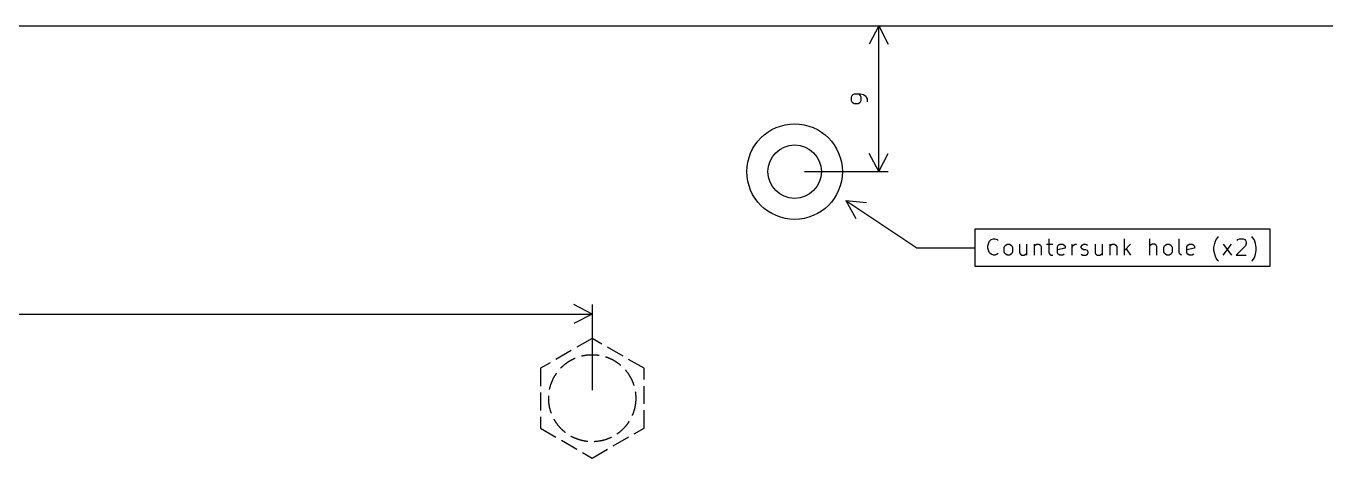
# Model space of a CAD drawing. Extents: x 24 to 504, y -400 to -22.
# Drawn here: x 214.8 to 295.1, y -181.5 to -154.8 of the extents above; entities that cross this region are included whole.
import ezdxf

# ---------------------------------------------------------------- set-up
doc = ezdxf.new("R2010")
doc.units = 0
doc.layers.add('BLACK', color=7, linetype='CONTINUOUS')

msp = doc.modelspace()

# ---------------------------------------------------------------- linework, layer by layer
at = {"layer": 'BLACK', "linetype": 'CONTINUOUS'}
for p, q in [((134.5, -154.8), (390, -154.8)), ((267.44, -154.8), (266.853579, -155.926504)), ((266.85358, -154.8), (268.32, -154.8)), ((267.44, -163.8), (267.44, -154.8)), ((267.44, -154.8), (268.026421, -155.926504)), ((265.792438, -159.109523), (265.744819, -159.204761)), ((265.744819, -159.204761), (265.744819, -159.395237)), ((265.744819, -159.395237), (265.792438, -159.490475)), ((265.840057, -159.061904), (265.792438, -159.109523)), ((265.792438, -159.490475), (265.840057, -159.538094)), ((265.935295, -159.014285), (265.840057, -159.061904)), ((265.840057, -159.538094), (265.935295, -159.585713)), ((266.316247, -159.014285), (265.935295, -159.014285)), ((265.935295, -159.585713), (266.17339, -159.585713)), ((266.268628, -159.061904), (266.17339, -159.014285)), ((266.17339, -159.585713), (266.268628, -159.538094)), ((266.316247, -159.109523), (266.268628, -159.061904)), ((266.268628, -159.538094), (266.316247, -159.490475)), ((266.506723, -159.061904), (266.316247, -159.014285)), ((266.363866, -159.204761), (266.316247, -159.109523)), ((266.316247, -159.490475), (266.363866, -159.395237)), ((266.363866, -159.395237), (266.363866, -159.204761)), ((266.64958, -159.157142), (266.506723, -159.061904)), ((266.6972, -159.204761), (266.64958, -159.157142)), ((266.744819, -159.299999), (266.6972, -159.204761)), ((266.744819, -159.490475), (266.744819, -159.299999)), ((267.44, -163.8), (266.853579, -162.673496)), ((267.44, -163.8), (268.026421, -162.673496)), ((262.85, -163.8), (268.02642, -163.8)), ((265.416025, -165.57735), (269.8, -168.5)), ((265.416025, -165.57735), (266.67862, -165.71429)), ((265.416025, -165.57735), (266.028045, -166.690153)), ((273.374998, -167.35175), (273.374998, -169.64825)), ((291.625002, -167.35175), (273.374998, -167.35175)), ((291.625002, -169.64825), (291.625002, -167.35175)), ((269.8, -168.5), (273.374998, -168.5)), ((274.190474, -168.38339), (274.238093, -168.192914)), ((274.190474, -168.526247), (274.190474, -168.38339)), ((274.238093, -168.716723), (274.190474, -168.526247)), ((274.238093, -168.192914), (274.285712, -168.097676)), ((274.285712, -168.097676), (274.38095, -168.002438)), ((274.38095, -168.002438), (274.523807, -167.954819)), ((274.523807, -167.954819), (274.619045, -167.954819)), ((274.619045, -167.954819), (274.761902, -168.002438)), ((274.761902, -168.002438), (274.809521, -168.050057)), ((275.190474, -168.478628), (275.238093, -168.38339)), ((275.190474, -168.764342), (275.190474, -168.478628)), ((275.238093, -168.38339), (275.285712, -168.335771)), ((275.285712, -168.335771), (275.38095, -168.288152)), ((275.38095, -168.288152), (275.523807, -168.288152)), ((275.523807, -168.288152), (275.619045, -168.335771)), ((275.619045, -168.335771), (275.666664, -168.38339)), ((275.666664, -168.38339), (275.714283, -168.478628)), ((275.714283, -168.478628), (275.714283, -168.764342)), ((276.142855, -168.288152), (276.142855, -168.811961)), ((276.571426, -168.288152), (276.571426, -168.954819)), ((277.047617, -168.288152), (277.047617, -168.954819)), ((277.047617, -168.38339), (277.095236, -168.335771)), ((277.095236, -168.335771), (277.190474, -168.288152)), ((277.190474, -168.288152), (277.333331, -168.288152)), ((277.333331, -168.288152), (277.428569, -168.335771)), ((277.428569, -168.335771), (277.476188, -168.431009)), ((277.476188, -168.431009), (277.476188, -168.954819)), ((277.809522, -168.288152), (278.190474, -168.288152)), ((277.952379, -167.954819), (277.952379, -168.811961)), ((278.476189, -168.431009), (278.523808, -168.335771)), ((278.476189, -168.811961), (278.476189, -168.431009)), ((278.952379, -168.526247), (278.476189, -168.621485)), ((278.523808, -168.335771), (278.619046, -168.288152)), ((278.619046, -168.288152), (278.809522, -168.288152)), ((278.809522, -168.288152), (278.90476, -168.335771)), ((278.90476, -168.335771), (278.952379, -168.431009)), ((278.952379, -168.431009), (278.952379, -168.526247)), ((279.380951, -168.954819), (279.380951, -168.288152)), ((279.380951, -168.478628), (279.42857, -168.38339)), ((279.42857, -168.38339), (279.476189, -168.335771)), ((279.476189, -168.335771), (279.571427, -168.288152)), ((279.571427, -168.288152), (279.666665, -168.288152)), ((279.95238, -168.431009), (279.999999, -168.335771)), ((279.95238, -168.478628), (279.95238, -168.431009)), ((279.999999, -168.573866), (279.95238, -168.478628)), ((279.999999, -168.335771), (280.095237, -168.288152)), ((280.095237, -168.621485), (279.999999, -168.573866)), ((280.095237, -168.288152), (280.238094, -168.288152)), ((280.238094, -168.288152), (280.333332, -168.335771)), ((280.809523, -168.288152), (280.809523, -168.811961)), ((281.238094, -168.288152), (281.238094, -168.954819)), ((281.714285, -168.288152), (281.714285, -168.954819)), ((281.714285, -168.38339), (281.761904, -168.335771)), ((281.761904, -168.335771), (281.857142, -168.288152)), ((281.857142, -168.288152), (281.999999, -168.288152)), ((281.999999, -168.288152), (282.095237, -168.335771)), ((282.095237, -168.335771), (282.142856, -168.431009)), ((282.142856, -168.431009), (282.142856, -168.954819)), ((282.619047, -168.954819), (282.619047, -167.954819)), ((282.999999, -168.288152), (282.619047, -168.669104)), ((282.714285, -168.573866), (282.999999, -168.954819)), ((284.190476, -168.954819), (284.190476, -167.954819)), ((284.238095, -168.335771), (284.190476, -168.38339)), ((284.333333, -168.288152), (284.238095, -168.335771)), ((284.47619, -168.288152), (284.333333, -168.288152)), ((284.571428, -168.335771), (284.47619, -168.288152)), ((284.619047, -168.431009), (284.571428, -168.335771)), ((284.619047, -168.954819), (284.619047, -168.431009)), ((285.047619, -168.478628), (285.095238, -168.38339)), ((285.047619, -168.764342), (285.047619, -168.478628)), ((285.095238, -168.38339), (285.142857, -168.335771)), ((285.142857, -168.335771), (285.238095, -168.288152)), ((285.238095, -168.288152), (285.380952, -168.288152)), ((285.380952, -168.288152), (285.47619, -168.335771)), ((285.47619, -168.335771), (285.523809, -168.38339)), ((285.523809, -168.38339), (285.571428, -168.478628)), ((285.571428, -168.478628), (285.571428, -168.764342)), ((286, -168.811961), (286, -167.954819)), ((286.476191, -168.431009), (286.52381, -168.335771)), ((286.476191, -168.811961), (286.476191, -168.431009)), ((286.952381, -168.526247), (286.476191, -168.621485)), ((286.52381, -168.335771), (286.619048, -168.288152)), ((286.619048, -168.288152), (286.809524, -168.288152)), ((286.809524, -168.288152), (286.904762, -168.335771)), ((286.904762, -168.335771), (286.952381, -168.431009)), ((286.952381, -168.431009), (286.952381, -168.526247)), ((288.142858, -168.478628), (288.190477, -168.240533)), ((288.142858, -168.669104), (288.142858, -168.478628)), ((288.190477, -168.240533), (288.238096, -168.097676)), ((288.238096, -168.097676), (288.285715, -168.002438)), ((288.285715, -168.002438), (288.380953, -167.85958)), ((288.380953, -167.85958), (288.428572, -167.811961)), ((288.714287, -168.954819), (289.238096, -168.288152)), ((288.714287, -168.288152), (289.238096, -168.954819)), ((290.095239, -168.38339), (289.523811, -168.954819)), ((289.57143, -168.050057), (289.619049, -168.002438)), ((289.619049, -168.002438), (289.714287, -167.954819)), ((289.714287, -167.954819), (289.952382, -167.954819)), ((289.952382, -167.954819), (290.04762, -168.002438)), ((290.04762, -168.002438), (290.095239, -168.050057)), ((290.095239, -168.050057), (290.142858, -168.145295)), ((290.142858, -168.240533), (290.095239, -168.38339)), ((290.142858, -168.145295), (290.142858, -168.240533)), ((290.523811, -167.85958), (290.476192, -167.811961)), ((290.619049, -168.002438), (290.523811, -167.85958)), ((290.666668, -168.097676), (290.619049, -168.002438)), ((290.714287, -168.240533), (290.666668, -168.097676)), ((290.761906, -168.478628), (290.714287, -168.240533)), ((290.761906, -168.669104), (290.761906, -168.478628)), ((274.285712, -168.811961), (274.238093, -168.716723)), ((274.38095, -168.9072), (274.285712, -168.811961)), ((274.523807, -168.954819), (274.38095, -168.9072)), ((274.619045, -168.954819), (274.523807, -168.954819)), ((274.761902, -168.9072), (274.619045, -168.954819)), ((274.809521, -168.85958), (274.761902, -168.9072)), ((275.238093, -168.85958), (275.190474, -168.764342)), ((275.285712, -168.9072), (275.238093, -168.85958)), ((275.38095, -168.954819), (275.285712, -168.9072)), ((275.523807, -168.954819), (275.38095, -168.954819)), ((275.619045, -168.9072), (275.523807, -168.954819)), ((275.666664, -168.85958), (275.619045, -168.9072)), ((275.714283, -168.764342), (275.666664, -168.85958)), ((276.142855, -168.811961), (276.190474, -168.9072)), ((276.190474, -168.9072), (276.285712, -168.954819)), ((276.285712, -168.954819), (276.428569, -168.954819)), ((276.428569, -168.954819), (276.523807, -168.9072)), ((276.523807, -168.9072), (276.571426, -168.85958)), ((277.952379, -168.811961), (277.999998, -168.9072)), ((277.999998, -168.9072), (278.095236, -168.954819)), ((278.095236, -168.954819), (278.190474, -168.954819)), ((278.523808, -168.9072), (278.476189, -168.811961)), ((278.619046, -168.954819), (278.523808, -168.9072)), ((278.809522, -168.954819), (278.619046, -168.954819)), ((278.90476, -168.9072), (278.809522, -168.954819)), ((279.95238, -168.9072), (280.047618, -168.954819)), ((280.047618, -168.954819), (280.238094, -168.954819)), ((280.238094, -168.621485), (280.095237, -168.621485)), ((280.333332, -168.669104), (280.238094, -168.621485)), ((280.238094, -168.954819), (280.333332, -168.9072)), ((280.380951, -168.764342), (280.333332, -168.669104)), ((280.333332, -168.9072), (280.380951, -168.811961)), ((280.380951, -168.811961), (280.380951, -168.764342)), ((280.809523, -168.811961), (280.857142, -168.9072)), ((280.857142, -168.9072), (280.95238, -168.954819)), ((280.95238, -168.954819), (281.095237, -168.954819)), ((281.095237, -168.954819), (281.190475, -168.9072)), ((281.190475, -168.9072), (281.238094, -168.85958)), ((285.095238, -168.85958), (285.047619, -168.764342)), ((285.142857, -168.9072), (285.095238, -168.85958)), ((285.238095, -168.954819), (285.142857, -168.9072)), ((285.380952, -168.954819), (285.238095, -168.954819)), ((285.47619, -168.9072), (285.380952, -168.954819)), ((285.523809, -168.85958), (285.47619, -168.9072)), ((285.571428, -168.764342), (285.523809, -168.85958)), ((286.047619, -168.9072), (286, -168.811961)), ((286.142857, -168.954819), (286.047619, -168.9072)), ((286.52381, -168.9072), (286.476191, -168.811961)), ((286.619048, -168.954819), (286.52381, -168.9072)), ((286.809524, -168.954819), (286.619048, -168.954819)), ((286.904762, -168.9072), (286.809524, -168.954819)), ((288.190477, -168.9072), (288.142858, -168.669104)), ((288.238096, -169.050057), (288.190477, -168.9072)), ((288.285715, -169.145295), (288.238096, -169.050057)), ((288.380953, -169.288152), (288.285715, -169.145295)), ((288.428572, -169.335771), (288.380953, -169.288152)), ((289.523811, -168.954819), (290.142858, -168.954819)), ((290.476192, -169.335771), (290.523811, -169.288152)), ((290.523811, -169.288152), (290.619049, -169.145295)), ((290.619049, -169.145295), (290.666668, -169.050057)), ((290.666668, -169.050057), (290.714287, -168.9072)), ((290.714287, -168.9072), (290.761906, -168.669104)), ((273.374998, -169.64825), (291.625002, -169.64825)), ((154.5, -172.6), (249.75, -172.6)), ((249.75, -172.6), (248.623496, -172.013579)), ((249.75, -172.6), (248.623496, -173.186421)), ((249.75, -172.01358), (249.75, -177.3)), ((249.75, -174.104958), (248.797372, -174.654958)), ((250.351924, -174.452479), (249.75, -174.104958)), ((248.450962, -174.854958), (247.498334, -175.404958)), ((251.650962, -175.202479), (250.698334, -174.652479)), ((247.151924, -175.604958), (246.55, -175.952479)), ((247.920417, -175.828015), (247.937695, -175.812124)), ((247.937695, -175.812124), (247.955112, -175.796384)), ((247.955112, -175.796384), (247.972665, -175.780797)), ((247.972665, -175.780797), (247.990353, -175.765364)), ((247.990353, -175.765364), (248.008175, -175.750086)), ((248.008175, -175.750086), (248.02613, -175.734964)), ((248.02613, -175.734964), (248.044217, -175.719999)), ((248.044217, -175.719999), (248.062433, -175.705193)), ((248.062433, -175.705193), (248.080777, -175.690546)), ((248.080777, -175.690546), (248.099249, -175.67606)), ((248.099249, -175.67606), (248.117847, -175.661735)), ((248.117847, -175.661735), (248.136568, -175.647574)), ((248.136568, -175.647574), (248.155413, -175.633576)), ((248.155413, -175.633576), (248.174379, -175.619743)), ((248.174379, -175.619743), (248.193465, -175.606077)), ((248.193465, -175.606077), (248.21267, -175.592577)), ((248.21267, -175.592577), (248.231992, -175.579246)), ((248.231992, -175.579246), (248.251429, -175.566083)), ((248.251429, -175.566083), (248.27098, -175.553091)), ((248.27098, -175.553091), (248.290644, -175.54027)), ((248.290644, -175.54027), (248.31042, -175.527621)), ((248.31042, -175.527621), (248.330304, -175.515145)), ((248.330304, -175.515145), (248.350297, -175.502843)), ((248.350297, -175.502843), (248.370397, -175.490715)), ((248.370397, -175.490715), (248.390601, -175.478764)), ((248.390601, -175.478764), (248.41091, -175.46699)), ((248.41091, -175.46699), (248.43132, -175.455393)), ((248.43132, -175.455393), (248.45183, -175.443975)), ((248.45183, -175.443975), (248.472439, -175.432736)), ((248.472439, -175.432736), (248.493146, -175.421677)), ((248.493146, -175.421677), (248.513949, -175.4108)), ((248.513949, -175.4108), (248.534845, -175.400105)), ((248.534845, -175.400105), (248.555834, -175.389592)), ((248.555834, -175.389592), (248.576914, -175.379263)), ((248.576914, -175.379263), (248.598083, -175.369118)), ((248.598083, -175.369118), (248.61934, -175.359158)), ((248.61934, -175.359158), (248.640684, -175.349384)), ((248.640684, -175.349384), (248.662111, -175.339797)), ((248.662111, -175.339797), (248.683622, -175.330397)), ((248.683622, -175.330397), (248.702164, -175.322473)), ((249.080777, -175.194575), (249.103538, -175.188834)), ((249.103538, -175.188834), (249.126349, -175.183292)), ((249.126349, -175.183292), (249.149208, -175.177949)), ((249.149208, -175.177949), (249.172112, -175.172806)), ((249.172112, -175.172806), (249.195061, -175.167864)), ((249.195061, -175.167864), (249.218051, -175.163121)), ((249.218051, -175.163121), (249.241082, -175.158579)), ((249.241082, -175.158579), (249.264152, -175.154239)), ((249.264152, -175.154239), (249.287259, -175.1501)), ((249.287259, -175.1501), (249.310401, -175.146163)), ((249.310401, -175.146163), (249.333577, -175.142428)), ((249.333577, -175.142428), (249.356784, -175.138895)), ((249.356784, -175.138895), (249.380021, -175.135565)), ((249.380021, -175.135565), (249.403286, -175.132438)), ((249.403286, -175.132438), (249.426578, -175.129513)), ((249.426578, -175.129513), (249.449895, -175.126793)), ((249.449895, -175.126793), (249.473234, -175.124276)), ((249.473234, -175.124276), (249.496594, -175.121962)), ((249.496594, -175.121962), (249.519974, -175.119853)), ((249.519974, -175.119853), (249.543371, -175.117948)), ((249.543371, -175.117948), (249.566784, -175.116247)), ((249.566784, -175.116247), (249.590211, -175.11475)), ((249.590211, -175.11475), (249.61365, -175.113458)), ((249.61365, -175.113458), (249.637099, -175.11237)), ((249.637099, -175.11237), (249.660557, -175.111487)), ((249.660557, -175.111487), (249.684022, -175.110809)), ((249.684022, -175.110809), (249.707492, -175.110336)), ((249.707492, -175.110336), (249.730965, -175.110067)), ((249.730965, -175.110067), (249.754439, -175.110004)), ((249.754439, -175.110004), (249.777913, -175.110145)), ((249.777913, -175.110145), (249.801386, -175.110491)), ((249.801386, -175.110491), (249.824854, -175.111042)), ((249.824854, -175.111042), (249.848316, -175.111797)), ((249.848316, -175.111797), (249.871771, -175.112758)), ((249.871771, -175.112758), (249.895217, -175.113923)), ((249.895217, -175.113923), (249.918651, -175.115292)), ((249.918651, -175.115292), (249.942073, -175.116866)), ((249.942073, -175.116866), (249.96548, -175.118644)), ((249.96548, -175.118644), (249.988871, -175.120627)), ((249.988871, -175.120627), (250.012244, -175.122813)), ((250.012244, -175.122813), (250.035596, -175.125204)), ((250.035596, -175.125204), (250.058927, -175.127798)), ((250.058927, -175.127798), (250.082234, -175.130596)), ((250.082234, -175.130596), (250.105516, -175.133596)), ((250.105516, -175.133596), (250.128771, -175.1368)), ((250.128771, -175.1368), (250.151997, -175.140207)), ((250.151997, -175.140207), (250.171924, -175.143295)), ((250.560863, -175.235122), (250.583215, -175.242295)), ((250.583215, -175.242295), (250.605503, -175.249664)), ((250.605503, -175.249664), (250.627726, -175.257226)), ((250.627726, -175.257226), (250.649882, -175.264983)), ((250.649882, -175.264983), (250.67197, -175.272932)), ((250.67197, -175.272932), (250.693987, -175.281074)), ((250.693987, -175.281074), (250.715933, -175.289408)), ((250.715933, -175.289408), (250.737805, -175.297932)), ((250.737805, -175.297932), (250.759601, -175.306648)), ((250.759601, -175.306648), (250.781321, -175.315553)), ((250.781321, -175.315553), (250.802963, -175.324648)), ((250.802963, -175.324648), (250.824524, -175.333931)), ((250.824524, -175.333931), (250.846003, -175.343401)), ((250.846003, -175.343401), (250.867399, -175.353059)), ((250.867399, -175.353059), (250.88871, -175.362903)), ((250.88871, -175.362903), (250.909934, -175.372933)), ((250.909934, -175.372933), (250.931069, -175.383148)), ((250.931069, -175.383148), (250.952115, -175.393546)), ((250.952115, -175.393546), (250.973069, -175.404128)), ((250.973069, -175.404128), (250.993931, -175.414893)), ((250.993931, -175.414893), (251.014697, -175.425839)), ((251.014697, -175.425839), (251.035367, -175.436966)), ((251.035367, -175.436966), (251.055939, -175.448272)), ((251.055939, -175.448272), (251.076412, -175.459758)), ((251.076412, -175.459758), (251.096784, -175.471422)), ((251.096784, -175.471422), (251.117053, -175.483264)), ((251.117053, -175.483264), (251.137218, -175.495282)), ((251.137218, -175.495282), (251.157277, -175.507475)), ((251.157277, -175.507475), (251.177229, -175.519843)), ((251.177229, -175.519843), (251.197073, -175.532384)), ((251.197073, -175.532384), (251.216806, -175.545099)), ((251.216806, -175.545099), (251.236428, -175.557985)), ((251.236428, -175.557985), (251.255936, -175.571041)), ((251.255936, -175.571041), (251.27533, -175.584268)), ((251.27533, -175.584268), (251.294608, -175.597663)), ((251.294608, -175.597663), (251.313767, -175.611226)), ((251.313767, -175.611226), (251.332808, -175.624956)), ((251.332808, -175.624956), (251.351729, -175.638851)), ((251.351729, -175.638851), (251.370527, -175.652911)), ((251.370527, -175.652911), (251.389202, -175.667134)), ((251.389202, -175.667134), (251.407752, -175.68152)), ((251.407752, -175.68152), (251.426176, -175.696067)), ((251.426176, -175.696067), (251.444472, -175.710774)), ((251.444472, -175.710774), (251.462639, -175.725641)), ((251.462639, -175.725641), (251.480676, -175.740665)), ((251.480676, -175.740665), (251.498581, -175.755846)), ((251.498581, -175.755846), (251.513855, -175.769011)), ((252.95, -175.952479), (251.997372, -175.402479)), ((246.55, -175.952479), (246.55, -177.052479)), ((247.32602, -176.63363), (247.33629, -176.612521)), ((247.33629, -176.612521), (247.346745, -176.591503)), ((247.346745, -176.591503), (247.357382, -176.570577)), ((247.357382, -176.570577), (247.368202, -176.549745)), ((247.368202, -176.549745), (247.379203, -176.529007)), ((247.379203, -176.529007), (247.390385, -176.508367)), ((247.390385, -176.508367), (247.401746, -176.487825)), ((247.401746, -176.487825), (247.413286, -176.467383)), ((247.413286, -176.467383), (247.425004, -176.447042)), ((247.425004, -176.447042), (247.4369, -176.426804)), ((247.4369, -176.426804), (247.448971, -176.406671)), ((247.448971, -176.406671), (247.461217, -176.386644)), ((247.461217, -176.386644), (247.473638, -176.366725)), ((247.473638, -176.366725), (247.486232, -176.346915)), ((247.486232, -176.346915), (247.498999, -176.327215)), ((247.498999, -176.327215), (247.511937, -176.307628)), ((247.511937, -176.307628), (247.525046, -176.288154)), ((247.525046, -176.288154), (247.538323, -176.268796)), ((247.538323, -176.268796), (247.549864, -176.25226)), ((247.803443, -175.943386), (247.819719, -175.92647)), ((247.819719, -175.92647), (247.836142, -175.909697)), ((247.836142, -175.909697), (247.85271, -175.893067)), ((247.85271, -175.893067), (247.869424, -175.876583)), ((247.869424, -175.876583), (247.88628, -175.860245)), ((247.88628, -175.860245), (247.903278, -175.844056)), ((247.903278, -175.844056), (247.920417, -175.828015)), ((251.795285, -176.052742), (251.810454, -176.070657)), ((251.810454, -176.070657), (251.825467, -176.088703)), ((251.825467, -176.088703), (251.840322, -176.10688)), ((251.840322, -176.10688), (251.855017, -176.125186)), ((251.855017, -176.125186), (251.869552, -176.143619)), ((251.869552, -176.143619), (251.883926, -176.162178)), ((251.883926, -176.162178), (251.898137, -176.180862)), ((251.898137, -176.180862), (251.912185, -176.19967)), ((251.912185, -176.19967), (251.926068, -176.218599)), ((251.926068, -176.218599), (251.939785, -176.237649)), ((251.939785, -176.237649), (251.953336, -176.256818)), ((251.953336, -176.256818), (251.966718, -176.276104)), ((251.966718, -176.276104), (251.979932, -176.295506)), ((251.979932, -176.295506), (251.992976, -176.315023)), ((251.992976, -176.315023), (252.00585, -176.334653)), ((252.00585, -176.334653), (252.018551, -176.354395)), ((252.018551, -176.354395), (252.03108, -176.374246)), ((252.03108, -176.374246), (252.043435, -176.394206)), ((252.043435, -176.394206), (252.055615, -176.414274)), ((252.055615, -176.414274), (252.06762, -176.434447)), ((252.06762, -176.434447), (252.079449, -176.454723)), ((252.079449, -176.454723), (252.091099, -176.475103)), ((252.091099, -176.475103), (252.102572, -176.495583)), ((252.102572, -176.495583), (252.113866, -176.516162)), ((252.113866, -176.516162), (252.124979, -176.536839)), ((252.124979, -176.536839), (252.135912, -176.557613)), ((252.135912, -176.557613), (252.146662, -176.578481)), ((252.146662, -176.578481), (252.157231, -176.599442)), ((252.157231, -176.599442), (252.167616, -176.620494)), ((252.167616, -176.620494), (252.177817, -176.641637)), ((252.95, -176.647521), (252.95, -175.952479)), ((247.115852, -177.25469), (247.120711, -177.231724)), ((247.120711, -177.231724), (247.12577, -177.208801)), ((247.12577, -177.208801), (247.131029, -177.185923)), ((247.131029, -177.185923), (247.136487, -177.163092)), ((247.136487, -177.163092), (247.142145, -177.140309)), ((247.142145, -177.140309), (247.148001, -177.117577)), ((247.148001, -177.117577), (247.154055, -177.094896)), ((247.154055, -177.094896), (247.160307, -177.072269)), ((247.160307, -177.072269), (247.166757, -177.049698)), ((247.166757, -177.049698), (247.173402, -177.027184)), ((247.173402, -177.027184), (247.180245, -177.004728)), ((247.180245, -177.004728), (247.187282, -176.982334)), ((247.187282, -176.982334), (247.194515, -176.960001)), ((247.194515, -176.960001), (247.201943, -176.937733)), ((247.201943, -176.937733), (247.209565, -176.91553)), ((247.209565, -176.91553), (247.21738, -176.893394)), ((247.21738, -176.893394), (247.225388, -176.871328)), ((247.225388, -176.871328), (247.233588, -176.849332)), ((247.233588, -176.849332), (247.24198, -176.827409)), ((247.24198, -176.827409), (247.250563, -176.805559)), ((247.250563, -176.805559), (247.259336, -176.783786)), ((247.259336, -176.783786), (247.268299, -176.76209)), ((247.268299, -176.76209), (247.27745, -176.740472)), ((247.27745, -176.740472), (247.286791, -176.718936)), ((247.286791, -176.718936), (247.296318, -176.697482)), ((247.296318, -176.697482), (247.306033, -176.676112)), ((247.306033, -176.676112), (247.315934, -176.654827)), ((247.315934, -176.654827), (247.32602, -176.63363)), ((252.177817, -176.641637), (252.187833, -176.662867)), ((252.187833, -176.662867), (252.197663, -176.684184)), ((252.197663, -176.684184), (252.207307, -176.705587)), ((252.207307, -176.705587), (252.216764, -176.727072)), ((252.216764, -176.727072), (252.226033, -176.748639)), ((252.226033, -176.748639), (252.235114, -176.770286)), ((252.235114, -176.770286), (252.244005, -176.792012)), ((252.244005, -176.792012), (252.252706, -176.813814)), ((252.252706, -176.813814), (252.261217, -176.835692)), ((252.261217, -176.835692), (252.269536, -176.857643)), ((252.269536, -176.857643), (252.277664, -176.879666)), ((252.277664, -176.879666), (252.285599, -176.901758)), ((252.285599, -176.901758), (252.293341, -176.92392)), ((252.293341, -176.92392), (252.300889, -176.946147)), ((252.300889, -176.946147), (252.308243, -176.96844)), ((252.308243, -176.96844), (252.315402, -176.990797)), ((252.315402, -176.990797), (252.321396, -177.01005)), ((252.410052, -177.399724), (252.413444, -177.422952)), ((252.413444, -177.422952), (252.416633, -177.446209)), ((252.95, -178.147521), (252.95, -177.047521)), ((246.55, -177.452479), (246.55, -178.552479)), ((247.060025, -177.788422), (247.060228, -177.764949)), ((247.060026, -177.811897), (247.060025, -177.788422)), ((247.060233, -177.835371), (247.060026, -177.811897)), ((247.060228, -177.764949), (247.060637, -177.741478)), ((247.060644, -177.858842), (247.060233, -177.835371)), ((247.060637, -177.741478), (247.06125, -177.718011)), ((247.06126, -177.882308), (247.060644, -177.858842)), ((247.06125, -177.718011), (247.062068, -177.694551)), ((247.06208, -177.905769), (247.06126, -177.882308)), ((247.062068, -177.694551), (247.06309, -177.671098)), ((247.063106, -177.929221), (247.06208, -177.905769)), ((247.06309, -177.671098), (247.064132, -177.650961)), ((247.064335, -177.952663), (247.063106, -177.929221)), ((247.06577, -177.976094), (247.064335, -177.952663)), ((247.067409, -177.999511), (247.06577, -177.976094)), ((247.069252, -178.022913), (247.067409, -177.999511)), ((247.071299, -178.046298), (247.069252, -178.022913)), ((247.073551, -178.069665), (247.071299, -178.046298)), ((247.076006, -178.093011), (247.073551, -178.069665)), ((247.078665, -178.116334), (247.076006, -178.093011)), ((247.081527, -178.139634), (247.078665, -178.116334)), ((247.084592, -178.162907), (247.081527, -178.139634)), ((247.087861, -178.186153), (247.084592, -178.162907)), ((247.091332, -178.20937), (247.087861, -178.186153)), ((247.095005, -178.232555), (247.091332, -178.20937)), ((252.406882, -178.220809), (252.403108, -178.243978)), ((252.410453, -178.197607), (252.406882, -178.220809)), ((252.413821, -178.174376), (252.410453, -178.197607)), ((252.416987, -178.151115), (252.413821, -178.174376)), ((252.416633, -177.446209), (252.419619, -177.469493)), ((252.419949, -178.127829), (252.416987, -178.151115)), ((252.419619, -177.469493), (252.422401, -177.492802)), ((252.422708, -178.104517), (252.419949, -178.127829)), ((252.422401, -177.492802), (252.42498, -177.516134)), ((252.425264, -178.081182), (252.422708, -178.104517)), ((252.42498, -177.516134), (252.427356, -177.539489)), ((252.427616, -178.057825), (252.425264, -178.081182)), ((252.427356, -177.539489), (252.429527, -177.562862)), ((252.429764, -178.034449), (252.427616, -178.057825)), ((252.429527, -177.562862), (252.431495, -177.586255)), ((252.431708, -178.011055), (252.429764, -178.034449)), ((252.431495, -177.586255), (252.433258, -177.609663)), ((252.433447, -177.987645), (252.431708, -178.011055)), ((252.433258, -177.609663), (252.434816, -177.633086)), ((252.434983, -177.964221), (252.433447, -177.987645)), ((252.434816, -177.633086), (252.436171, -177.656521)), ((252.436313, -177.940784), (252.434983, -177.964221)), ((252.436171, -177.656521), (252.437321, -177.679968)), ((252.43744, -177.917336), (252.436313, -177.940784)), ((252.437321, -177.679968), (252.438266, -177.703423)), ((252.438361, -177.89388), (252.43744, -177.917336)), ((252.438266, -177.703423), (252.439006, -177.726886)), ((252.439078, -177.870416), (252.438361, -177.89388)), ((252.439006, -177.726886), (252.439542, -177.750355)), ((252.43959, -177.846947), (252.439078, -177.870416)), ((252.439542, -177.750355), (252.439873, -177.773827)), ((252.439898, -177.823474), (252.43959, -177.846947)), ((252.439873, -177.773827), (252.439999, -177.797301)), ((252.44, -177.8), (252.439898, -177.823474)), ((252.439999, -177.797301), (252.44, -177.8)), ((246.55, -178.952479), (246.55, -179.647521)), ((247.098881, -178.255708), (247.095005, -178.232555)), ((247.102959, -178.278825), (247.098881, -178.255708)), ((247.107238, -178.301907), (247.102959, -178.278825)), ((247.111719, -178.32495), (247.107238, -178.301907)), ((247.1164, -178.347953), (247.111719, -178.32495)), ((247.121282, -178.370914), (247.1164, -178.347953)), ((247.126364, -178.393832), (247.121282, -178.370914)), ((247.131646, -178.416705), (247.126364, -178.393832)), ((247.137128, -178.43953), (247.131646, -178.416705)), ((247.142808, -178.462307), (247.137128, -178.43953)), ((247.148687, -178.485034), (247.142808, -178.462307)), ((247.154764, -178.507708), (247.148687, -178.485034)), ((247.161039, -178.530329), (247.154764, -178.507708)), ((247.167511, -178.552893), (247.161039, -178.530329)), ((247.174179, -178.575401), (247.167511, -178.552893)), ((247.181044, -178.597849), (247.174179, -178.575401)), ((247.188104, -178.620237), (247.181044, -178.597849)), ((247.195359, -178.642562), (247.188104, -178.620237)), ((247.202809, -178.664823), (247.195359, -178.642562)), ((247.210453, -178.687019), (247.202809, -178.664823)), ((247.218291, -178.709146), (247.210453, -178.687019)), ((247.226321, -178.731205), (247.218291, -178.709146)), ((252.226158, -178.851067), (252.21821, -178.869599)), ((252.235236, -178.829418), (252.226158, -178.851067)), ((252.244125, -178.807692), (252.235236, -178.829418)), ((252.252823, -178.785888), (252.244125, -178.807692)), ((252.261331, -178.76401), (252.252823, -178.785888)), ((252.269648, -178.742058), (252.261331, -178.76401)), ((252.277773, -178.720034), (252.269648, -178.742058)), ((252.285706, -178.69794), (252.277773, -178.720034)), ((252.293445, -178.675778), (252.285706, -178.69794)), ((252.300991, -178.65355), (252.293445, -178.675778)), ((252.308342, -178.631256), (252.300991, -178.65355)), ((252.315499, -178.608899), (252.308342, -178.631256)), ((252.32246, -178.58648), (252.315499, -178.608899)), ((252.329225, -178.564001), (252.32246, -178.58648)), ((252.335794, -178.541464), (252.329225, -178.564001)), ((252.342166, -178.518871), (252.335794, -178.541464)), ((252.34834, -178.496223), (252.342166, -178.518871)), ((252.354317, -178.473522), (252.34834, -178.496223)), ((252.360096, -178.45077), (252.354317, -178.473522)), ((252.365675, -178.427968), (252.360096, -178.45077)), ((252.371055, -178.405118), (252.365675, -178.427968)), ((252.376236, -178.382223), (252.371055, -178.405118)), ((252.381217, -178.359282), (252.376236, -178.382223)), ((252.385997, -178.3363), (252.381217, -178.359282)), ((252.390577, -178.313276), (252.385997, -178.3363)), ((252.394956, -178.290214), (252.390577, -178.313276)), ((252.399133, -178.267114), (252.394956, -178.290214)), ((252.403108, -178.243978), (252.399133, -178.267114)), ((252.95, -179.647521), (252.95, -178.547521)), ((246.55, -179.647521), (247.502628, -180.197521)), ((247.401902, -179.112454), (247.39213, -179.094816)), ((247.413445, -179.132895), (247.401902, -179.112454)), ((247.425165, -179.153234), (247.413445, -179.132895)), ((247.437063, -179.17347), (247.425165, -179.153234)), ((247.449136, -179.193602), (247.437063, -179.17347)), ((247.461385, -179.213627), (247.449136, -179.193602)), ((247.473808, -179.233545), (247.461385, -179.213627)), ((247.486405, -179.253354), (247.473808, -179.233545)), ((247.499174, -179.273052), (247.486405, -179.253354)), ((247.512114, -179.292638), (247.499174, -179.273052)), ((247.525225, -179.31211), (247.512114, -179.292638)), ((247.538505, -179.331467), (247.525225, -179.31211)), ((247.551954, -179.350707), (247.538505, -179.331467)), ((247.56557, -179.36983), (247.551954, -179.350707)), ((247.579352, -179.388832), (247.56557, -179.36983)), ((247.5933, -179.407714), (247.579352, -179.388832)), ((247.607412, -179.426473), (247.5933, -179.407714)), ((247.621687, -179.445109), (247.607412, -179.426473)), ((247.636124, -179.463619), (247.621687, -179.445109)), ((247.650722, -179.482002), (247.636124, -179.463619)), ((247.66548, -179.500258), (247.650722, -179.482002)), ((247.680397, -179.518384), (247.66548, -179.500258)), ((247.695471, -179.536379), (247.680397, -179.518384)), ((247.710702, -179.554242), (247.695471, -179.536379)), ((247.726088, -179.571971), (247.710702, -179.554242)), ((247.741628, -179.589565), (247.726088, -179.571971)), ((247.757321, -179.607023), (247.741628, -179.589565)), ((247.773166, -179.624343), (247.757321, -179.607023)), ((247.789162, -179.641525), (247.773166, -179.624343)), ((247.805307, -179.658566), (247.789162, -179.641525)), ((247.8216, -179.675466), (247.805307, -179.658566)), ((247.838039, -179.692223), (247.8216, -179.675466)), ((247.854625, -179.708835), (247.838039, -179.692223)), ((247.871354, -179.725303), (247.854625, -179.708835)), ((247.888227, -179.741623), (247.871354, -179.725303)), ((247.905242, -179.757796), (247.888227, -179.741623)), ((247.922397, -179.77382), (247.905242, -179.757796)), ((247.939691, -179.789694), (247.922397, -179.77382)), ((247.957123, -179.805416), (247.939691, -179.789694)), ((247.974692, -179.820985), (247.957123, -179.805416)), ((247.992395, -179.8364), (247.974692, -179.820985)), ((251.516594, -179.828607), (251.498824, -179.843946)), ((251.534229, -179.813113), (251.516594, -179.828607)), ((251.551729, -179.797467), (251.534229, -179.813113)), ((251.569091, -179.781668), (251.551729, -179.797467)), ((251.586315, -179.765718), (251.569091, -179.781668)), ((251.603399, -179.749618), (251.586315, -179.765718)), ((251.620342, -179.73337), (251.603399, -179.749618)), ((251.637142, -179.716975), (251.620342, -179.73337)), ((251.653799, -179.700434), (251.637142, -179.716975)), ((251.670311, -179.683748), (251.653799, -179.700434)), ((251.686676, -179.666919), (251.670311, -179.683748)), ((251.702894, -179.649947), (251.686676, -179.666919)), ((251.718963, -179.632835), (251.702894, -179.649947)), ((251.734883, -179.615583), (251.718963, -179.632835)), ((251.750651, -179.598192), (251.734883, -179.615583)), ((251.766267, -179.580665), (251.750651, -179.598192)), ((251.781729, -179.563002), (251.766267, -179.580665)), ((251.797037, -179.545205), (251.781729, -179.563002)), ((251.812188, -179.527275), (251.797037, -179.545205)), ((251.827183, -179.509214), (251.812188, -179.527275)), ((251.842019, -179.491022), (251.827183, -179.509214)), ((251.856696, -179.472702), (251.842019, -179.491022)), ((251.871213, -179.454254), (251.856696, -179.472702)), ((251.885568, -179.43568), (251.871213, -179.454254)), ((251.899761, -179.416981), (251.885568, -179.43568)), ((251.913789, -179.39816), (251.899761, -179.416981)), ((251.927653, -179.379217), (251.913789, -179.39816)), ((251.941352, -179.360153), (251.927653, -179.379217)), ((251.954883, -179.340971), (251.941352, -179.360153)), ((251.968246, -179.321671), (251.954883, -179.340971)), ((251.981441, -179.302256), (251.968246, -179.321671)), ((251.994465, -179.282726), (251.981441, -179.302256)), ((252.007319, -179.263083), (251.994465, -179.282726)), ((252.020001, -179.243329), (252.007319, -179.263083)), ((252.032509, -179.223464), (252.020001, -179.243329)), ((252.348076, -179.995042), (252.95, -179.647521)), ((247.849038, -180.397521), (248.801666, -180.947521)), ((248.010233, -179.85166), (247.992395, -179.8364)), ((248.028203, -179.866764), (248.010233, -179.85166)), ((248.046304, -179.881711), (248.028203, -179.866764)), ((248.064535, -179.896499), (248.046304, -179.881711)), ((248.082895, -179.911128), (248.064535, -179.896499)), ((248.101381, -179.925595), (248.082895, -179.911128)), ((248.45211, -180.156179), (248.434484, -180.146384)), ((248.472721, -180.167416), (248.45211, -180.156179)), ((248.493429, -180.178472), (248.472721, -180.167416)), ((248.514232, -180.189347), (248.493429, -180.178472)), ((248.53513, -180.20004), (248.514232, -180.189347)), ((248.55612, -180.21055), (248.53513, -180.20004)), ((248.577202, -180.220877), (248.55612, -180.21055)), ((248.598372, -180.231019), (248.577202, -180.220877)), ((248.61963, -180.240976), (248.598372, -180.231019)), ((248.640975, -180.250747), (248.61963, -180.240976)), ((248.662403, -180.260332), (248.640975, -180.250747)), ((248.683915, -180.269729), (248.662403, -180.260332)), ((248.705508, -180.278938), (248.683915, -180.269729)), ((248.72718, -180.287959), (248.705508, -180.278938)), ((248.74893, -180.29679), (248.72718, -180.287959)), ((248.770757, -180.305431), (248.74893, -180.29679)), ((248.792658, -180.313881), (248.770757, -180.305431)), ((248.814632, -180.322139), (248.792658, -180.313881)), ((248.836677, -180.330206), (248.814632, -180.322139)), ((248.858792, -180.338079), (248.836677, -180.330206)), ((248.880974, -180.34576), (248.858792, -180.338079)), ((248.903223, -180.353247), (248.880974, -180.34576)), ((248.925536, -180.360539), (248.903223, -180.353247)), ((248.947912, -180.367636), (248.925536, -180.360539)), ((248.970349, -180.374538), (248.947912, -180.367636)), ((248.992846, -180.381243), (248.970349, -180.374538)), ((249.0154, -180.387752), (248.992846, -180.381243)), ((249.03801, -180.394064), (249.0154, -180.387752)), ((249.060674, -180.400179), (249.03801, -180.394064)), ((249.083391, -180.406095), (249.060674, -180.400179)), ((249.106159, -180.411813), (249.083391, -180.406095)), ((249.128975, -180.417332), (249.106159, -180.411813)), ((249.151839, -180.422652), (249.128975, -180.417332)), ((249.174749, -180.427772), (249.151839, -180.422652)), ((249.197702, -180.432692), (249.174749, -180.427772)), ((249.220697, -180.437411), (249.197702, -180.432692)), ((249.243733, -180.44193), (249.220697, -180.437411)), ((249.266807, -180.446247), (249.243733, -180.44193)), ((249.289918, -180.450363), (249.266807, -180.446247)), ((249.313064, -180.454277), (249.289918, -180.450363)), ((249.336243, -180.457989), (249.313064, -180.454277)), ((249.359454, -180.461498), (249.336243, -180.457989)), ((249.382694, -180.464805), (249.359454, -180.461498)), ((249.405963, -180.467909), (249.382694, -180.464805)), ((249.429258, -180.47081), (249.405963, -180.467909)), ((249.452577, -180.473507), (249.429258, -180.47081)), ((249.475919, -180.476001), (249.452577, -180.473507)), ((249.895536, -180.48606), (249.875397, -180.487076)), ((249.91897, -180.484688), (249.895536, -180.48606)), ((249.942392, -180.483111), (249.91897, -180.484688)), ((249.965799, -180.48133), (249.942392, -180.483111)), ((249.989189, -180.479345), (249.965799, -180.48133)), ((250.012562, -180.477155), (249.989189, -180.479345)), ((250.035914, -180.474762), (250.012562, -180.477155)), ((250.059244, -180.472165), (250.035914, -180.474762)), ((250.082551, -180.469365), (250.059244, -180.472165)), ((250.105833, -180.466361), (250.082551, -180.469365)), ((250.129088, -180.463155), (250.105833, -180.466361)), ((250.152313, -180.459745), (250.129088, -180.463155)), ((250.175508, -180.456133), (250.152313, -180.459745)), ((250.198671, -180.452319), (250.175508, -180.456133)), ((250.221799, -180.448302), (250.198671, -180.452319)), ((250.244892, -180.444084), (250.221799, -180.448302)), ((250.267947, -180.439665), (250.244892, -180.444084)), ((250.290962, -180.435045), (250.267947, -180.439665)), ((250.313936, -180.430224), (250.290962, -180.435045)), ((250.336868, -180.425202), (250.313936, -180.430224)), ((250.359754, -180.419981), (250.336868, -180.425202)), ((250.382594, -180.41456), (250.359754, -180.419981)), ((250.405386, -180.40894), (250.382594, -180.41456)), ((250.428128, -180.403122), (250.405386, -180.40894)), ((250.450819, -180.397105), (250.428128, -180.403122)), ((250.473456, -180.39089), (250.450819, -180.397105)), ((250.496038, -180.384478), (250.473456, -180.39089)), ((250.518563, -180.377869), (250.496038, -180.384478)), ((250.54103, -180.371064), (250.518563, -180.377869)), ((250.563436, -180.364064), (250.54103, -180.371064)), ((250.58578, -180.356867), (250.563436, -180.364064)), ((250.608061, -180.349477), (250.58578, -180.356867)), ((250.630277, -180.341892), (250.608061, -180.349477)), ((250.652425, -180.334113), (250.630277, -180.341892)), ((250.674505, -180.326142), (250.652425, -180.334113)), ((250.696514, -180.317978), (250.674505, -180.326142)), ((250.718451, -180.309622), (250.696514, -180.317978)), ((250.740314, -180.301075), (250.718451, -180.309622)), ((250.762102, -180.292338), (250.740314, -180.301075)), ((250.783813, -180.283411), (250.762102, -180.292338)), ((250.805446, -180.274295), (250.783813, -180.283411)), ((250.826997, -180.26499), (250.805446, -180.274295)), ((250.848467, -180.255498), (250.826997, -180.26499)), ((250.869853, -180.245819), (250.848467, -180.255498)), ((250.891154, -180.235953), (250.869853, -180.245819)), ((250.912368, -180.225902), (250.891154, -180.235953)), ((250.933494, -180.215666), (250.912368, -180.225902)), ((251.049038, -180.745042), (252.001666, -180.195042)), ((251.294869, -180.002153), (251.278318, -180.013672)), ((251.314027, -179.988588), (251.294869, -180.002153)), ((251.333067, -179.974856), (251.314027, -179.988588)), ((251.351985, -179.960959), (251.333067, -179.974856)), ((251.370782, -179.946897), (251.351985, -179.960959)), ((251.389455, -179.932671), (251.370782, -179.946897)), ((251.408004, -179.918283), (251.389455, -179.932671)), ((251.426426, -179.903734), (251.408004, -179.918283)), ((251.44472, -179.889024), (251.426426, -179.903734)), ((251.462886, -179.874156), (251.44472, -179.889024)), ((251.480921, -179.859129), (251.462886, -179.874156)), ((251.498824, -179.843946), (251.480921, -179.859129)), ((249.148076, -181.147521), (249.75, -181.495042)), ((249.75, -181.495042), (250.702628, -180.945042))]:
    msp.add_line(p, q, dxfattribs=at)
at = {"layer": 'BLACK'}
for radius in [2.95, 1.65]:
    msp.add_circle((262.25, -163.8), radius, dxfattribs=at)

doc.saveas('drawing.dxf')
